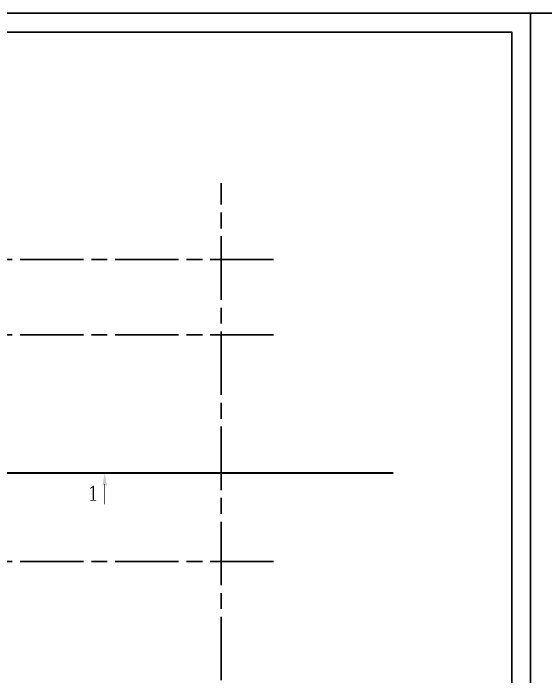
# Model space of a CAD drawing. Header units: inches. Extents: x 2870606 to 3671143, y -733551 to -473558.
# Drawn here: x 3580432 to 3594543, y -509478 to -491903 of the extents above; entities that cross this region are included whole.
import ezdxf

# ---------------------------------------------------------------- set-up
doc = ezdxf.new("R2010")
doc.units = ezdxf.units.IN
doc.header["$MEASUREMENT"] = 0
doc.linetypes.add('ACAD_ISO08W100', pattern=[36, 24, -3, 6, -3])
doc.styles.add('style1', font='times.ttf')

msp = doc.modelspace()

# ---------------------------------------------------------------- linework, layer by layer
at = {"color": 252, "linetype": 'ACAD_ISO08W100', "ltscale": 70}
for p, q in [((3585943.68, -524692.02), (3585943.68, -496403.85)), ((3587332.87, -498423.13), (3525281.82, -498423.13)), ((3587332.87, -500423.13), (3525281.82, -500423.13)), ((3587332.87, -506423.13), (3525281.82, -506423.13))]:
    msp.add_line(p, q, dxfattribs=at)
at = {"color": 1, "lineweight": 35}
msp.add_line((3520694.52, -504076.79), (3590497.88, -504076.79), dxfattribs=at)
for points in [[(3519143.15, -545903.23), (3519143.15, -491903.23), (3594143.15, -491903.23), (3594143.15, -545903.23)], [(3594143.15, -545903.23), (3594143.15, -491903.23), (3669143.15, -491903.23), (3669143.15, -545903.23)]]:
    msp.add_lwpolyline(points, close=True)
at = {"lineweight": 30}
msp.add_lwpolyline([(3521143.15, -545403.23), (3521143.15, -492403.23), (3593643.15, -492403.23), (3593643.15, -545403.23)], close=True, dxfattribs=at)
for points, const_width in [([(3583067.45, -504076.79), (3582317.45, -504076.79)], 50), ([(3583067.45, -504076.79), (3582317.45, -504076.79)], 50), ([(3582856.19, -504372.52), (3582856.19, -504911.85)], 22.5), ([(3582856.19, -504372.52), (3582856.19, -504911.85)], 22.5)]:
    msp.add_lwpolyline(points, dxfattribs=dict(const_width=const_width))
for points in [[(3582856.19, -504076.79), (3582791.93, -504441.22), (3582856.19, -504387.3), (3582818.49, -504399.29)], [(3582856.19, -504076.79), (3582791.93, -504441.22), (3582856.19, -504387.3), (3582818.49, -504399.29)], [(3582856.19, -504076.79), (3582856.19, -504387.3), (3582920.45, -504441.22), (3582893.88, -504399.29)], [(3582856.19, -504076.79), (3582856.19, -504387.3), (3582920.45, -504441.22), (3582893.88, -504399.29)]]:
    msp.add_solid(points)

# ---------------------------------------------------------------- texts
at = {"style": 'style1', "width": 0.8}
msp.add_text('1', height=400, dxfattribs=at).set_placement((3582425.45, -504818.08))

doc.saveas('drawing.dxf')
